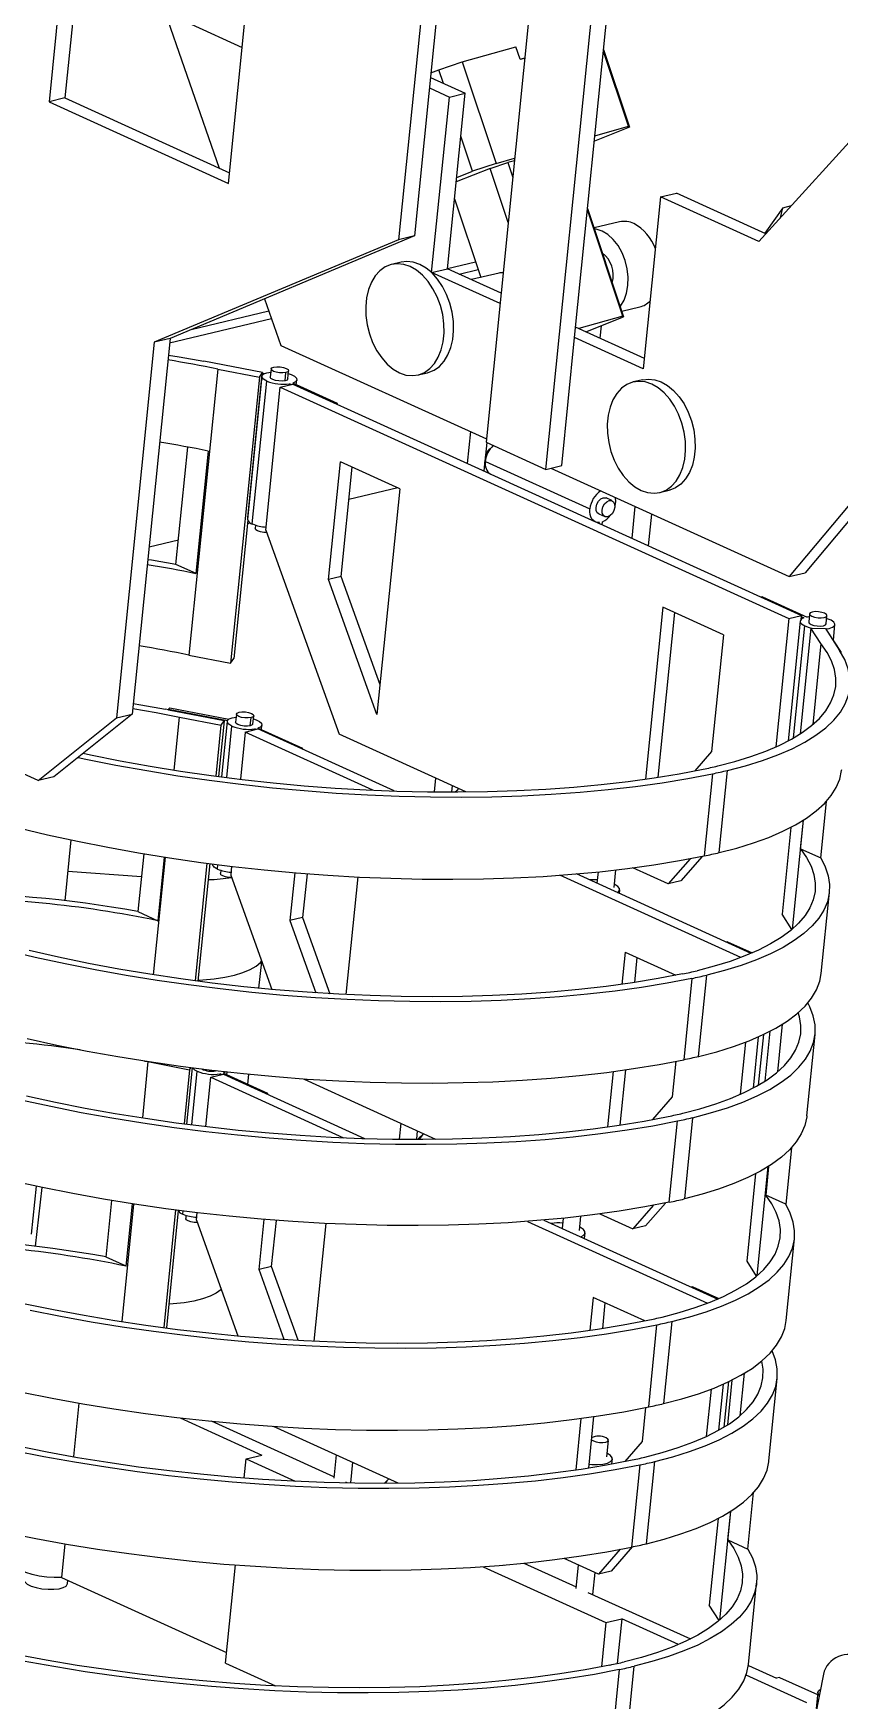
# Model space of a CAD drawing. Header units: inches. Extents: x 0.1 to 8.4, y 0.1 to 10.9.
# Drawn here: x 4.335 to 5.242, y 7.311 to 9.188 of the extents above; entities that cross this region are included whole.
import ezdxf

# ---------------------------------------------------------------- set-up
doc = ezdxf.new("R2010")
doc.units = ezdxf.units.IN
doc.header["$MEASUREMENT"] = 0

msp = doc.modelspace()

# ---------------------------------------------------------------- linework, layer by layer
at = {"color": 7, "linetype": 'Continuous', "lineweight": 25}
for p, q in [((4.9323, 9.6015), (4.8443, 8.7277)), ((4.9116, 8.697), (4.9996, 9.5708)), ((4.9439, 8.8454), (5.0073, 9.475)), ((4.3805, 9.3868), (4.3527, 9.1109)), ((4.79, 9.3925), (4.7459, 8.9556)), ((4.8078, 9.3967), (4.7638, 8.9598)), ((4.3971, 9.3793), (4.3705, 9.1151)), ((4.4302, 9.3642), (4.5442, 9.0361)), ((4.5546, 9.019), (4.5824, 9.2949)), ((5.4024, 9.2302), (5.1513, 8.9535)), ((4.5125, 9.1982), (4.57, 9.172)), ((4.8176, 9.1558), (4.878, 9.1727)), ((4.8827, 9.1587), (4.878, 9.1727)), ((5.0045, 9.0832), (4.9764, 9.1676)), ((4.9766, 9.1698), (5.0058, 9.0821)), ((4.7822, 9.1434), (4.7912, 9.1469)), ((4.7912, 9.1469), (4.8176, 9.1558)), ((4.7963, 9.1316), (4.7912, 9.1469)), ((4.8176, 9.1558), (4.8556, 9.0415)), ((4.8827, 9.1587), (4.8879, 9.1602)), ((4.8827, 9.1587), (4.8879, 9.1601)), ((4.7805, 9.1264), (4.8031, 9.1162)), ((4.7817, 9.1382), (4.8209, 9.1204)), ((4.3705, 9.1151), (4.3527, 9.1109)), ((4.3527, 9.1109), (4.5546, 9.019)), ((4.3705, 9.1151), (4.5558, 9.0308)), ((4.7831, 8.9186), (4.8031, 9.1162)), ((4.8009, 8.9228), (4.8209, 9.1204)), ((4.8031, 9.1162), (4.8209, 9.1204)), ((4.8292, 9.0327), (4.816, 9.0723)), ((5.0058, 9.0821), (4.9662, 9.0665)), ((4.9668, 9.0726), (5.0045, 9.0832)), ((5.0058, 9.0821), (5.0045, 9.0832)), ((4.849, 9.0357), (4.8108, 9.0206)), ((4.8113, 9.0256), (4.8292, 9.0327)), ((4.8556, 9.0415), (4.8292, 9.0327)), ((4.849, 9.0357), (4.8688, 9.0423)), ((4.8692, 8.975), (4.849, 9.0357)), ((4.8556, 9.0415), (4.8765, 9.0474)), ((4.8762, 9.0444), (4.8688, 9.0423)), ((4.8688, 9.0423), (4.8743, 9.0257)), ((4.8089, 9.0017), (4.8384, 8.9131)), ((5.0407, 9.0039), (5.0212, 8.8102)), ((5.0407, 9.0039), (5.0585, 9.0081)), ((5.1513, 8.9535), (5.0407, 9.0039)), ((5.1592, 8.9623), (5.0585, 9.0081)), ((5.1783, 8.9916), (5.158, 8.9628)), ((5.1754, 8.98), (5.1783, 8.9916)), ((5.1783, 8.9916), (5.188, 8.9939)), ((4.9982, 8.8695), (4.9584, 8.9891)), ((4.9586, 8.9907), (4.9991, 8.8687)), ((4.9945, 8.9756), (4.9659, 8.9688)), ((4.7459, 8.9556), (4.471, 8.8403)), ((4.7638, 8.9598), (4.4888, 8.8445)), ((4.7638, 8.9598), (4.7459, 8.9556)), ((4.7488, 8.9303), (4.7381, 8.9277)), ((4.7831, 8.9186), (4.8009, 8.9228)), ((4.86, 8.8836), (4.7831, 8.9186)), ((4.8612, 8.8954), (4.8009, 8.9228)), ((4.801, 8.9232), (4.8325, 8.9307)), ((4.8139, 8.9169), (4.8354, 8.9221)), ((4.8589, 8.918), (4.8279, 8.9106)), ((5.476, 8.9241), (5.1855, 8.5762)), ((5.474, 8.9047), (5.2033, 8.5805)), ((4.5952, 8.8891), (4.6134, 8.8366)), ((4.997, 8.875), (5.0173, 8.8799)), ((4.4883, 8.8393), (4.603, 8.8667)), ((4.5124, 8.8544), (4.6, 8.8753)), ((4.9982, 8.8695), (4.9486, 8.8556)), ((4.9567, 8.8519), (4.9991, 8.8687)), ((4.9991, 8.8687), (4.9982, 8.8695)), ((4.4888, 8.8445), (4.4462, 8.4214)), ((4.4888, 8.8445), (4.471, 8.8403)), ((4.9294, 8.7013), (4.9439, 8.8454)), ((5.0212, 8.8102), (4.9439, 8.8454)), ((5.0224, 8.822), (4.9451, 8.8572)), ((4.9738, 8.8587), (4.9724, 8.8448)), ((4.471, 8.8403), (4.4284, 8.4171)), ((4.6134, 8.8366), (4.8447, 8.7313)), ((4.5424, 8.8098), (4.51, 8.4878)), ((4.5929, 8.8061), (4.5268, 8.8188)), ((4.5424, 8.8098), (4.5893, 8.8008)), ((4.5921, 8.8037), (4.5759, 8.6427)), ((4.5893, 8.8008), (4.5929, 8.8061)), ((4.5921, 8.8037), (4.5928, 8.8047)), ((4.5921, 8.8037), (4.5931, 8.8035)), ((4.5929, 8.8061), (4.5928, 8.8047)), ((4.5928, 8.8053), (4.5947, 8.8049)), ((4.5943, 8.8044), (4.5947, 8.8049)), ((4.5947, 8.8049), (4.5947, 8.8047)), ((4.6026, 8.81), (4.6016, 8.8008)), ((4.6182, 8.7968), (4.6191, 8.806)), ((4.6212, 8.7988), (4.6221, 8.808)), ((4.7678, 8.8033), (4.7785, 8.8058)), ((4.5893, 8.8008), (4.5569, 8.4788)), ((4.5922, 8.8018), (4.576, 8.6408)), ((4.5813, 8.6355), (4.5975, 8.7964)), ((4.5966, 8.6286), (4.6128, 8.7896)), ((4.6128, 8.7896), (4.6271, 8.793)), ((4.6128, 8.7896), (5.1849, 8.5292)), ((4.6232, 8.7933), (4.6231, 8.792)), ((4.6251, 8.7925), (4.6232, 8.7933)), ((4.6772, 8.7712), (4.6268, 8.7942)), ((4.6271, 8.793), (4.848, 8.6924)), ((4.6308, 8.7923), (4.6314, 8.7979)), ((5.0206, 8.7979), (5.0099, 8.7954)), ((4.6772, 8.7712), (4.6756, 8.7709)), ((4.6771, 8.7702), (4.6772, 8.7712)), ((4.8268, 8.7395), (4.8232, 8.7037)), ((4.4954, 8.5898), (4.5087, 8.7221)), ((4.518, 8.5796), (4.5319, 8.7175)), ((4.8439, 8.713), (4.8454, 8.7272)), ((4.8443, 8.7277), (4.9116, 8.697)), ((4.6671, 8.573), (4.6805, 8.7055)), ((4.7472, 8.6751), (4.6805, 8.7055)), ((4.6814, 8.5764), (4.6938, 8.6994)), ((4.8421, 8.6951), (4.8434, 8.7078)), ((4.8438, 8.6996), (4.8426, 8.6994)), ((4.8435, 8.706), (4.9612, 8.6524)), ((4.8496, 8.6915), (4.9673, 8.6379)), ((4.9116, 8.697), (4.9294, 8.7013)), ((4.9172, 8.6983), (5.1855, 8.5762)), ((4.745, 8.6761), (4.6901, 8.663)), ((4.7472, 8.6751), (4.7216, 8.4209)), ((5.0396, 8.6709), (5.0503, 8.6734)), ((4.986, 8.6618), (4.9793, 8.6648)), ((5.0118, 8.6553), (5.0082, 8.6195)), ((4.5762, 8.6397), (4.5605, 8.4841)), ((4.5793, 8.6366), (4.5758, 8.6357)), ((4.5762, 8.6427), (4.5759, 8.6427)), ((4.9686, 8.6374), (4.9717, 8.636)), ((4.9712, 8.6469), (4.9779, 8.6438)), ((4.9717, 8.636), (4.9718, 8.6371)), ((4.9717, 8.636), (4.9718, 8.6361)), ((4.9718, 8.6361), (5.1991, 8.5326)), ((4.975, 8.6346), (4.9753, 8.6379)), ((5.0271, 8.6109), (5.0307, 8.6467)), ((4.4982, 8.6172), (4.4651, 8.6094)), ((4.585, 8.6341), (4.5846, 8.6305)), ((4.5966, 8.6286), (4.679, 8.3987)), ((4.518, 8.5796), (4.4954, 8.5898)), ((5.1855, 8.5762), (5.2033, 8.5805)), ((4.6814, 8.5764), (4.6671, 8.573)), ((4.7216, 8.4209), (4.6671, 8.573)), ((4.725, 8.4546), (4.6814, 8.5764)), ((5.0431, 8.5418), (5.0236, 8.3482)), ((5.1113, 8.5107), (5.0431, 8.5418)), ((5.1552, 8.5536), (5.1536, 8.5533)), ((5.1552, 8.5536), (5.2056, 8.5307)), ((5.0564, 8.5357), (5.0377, 8.3503)), ((5.1849, 8.5292), (5.1703, 8.3845)), ((5.1977, 8.5262), (5.1841, 8.3913)), ((5.1849, 8.5292), (5.1991, 8.5326)), ((5.1989, 8.5313), (5.1985, 8.5279)), ((5.1989, 8.5313), (5.202, 8.5298)), ((5.199, 8.5313), (5.1989, 8.5313)), ((5.1991, 8.5326), (5.199, 8.5313)), ((5.2079, 8.531), (5.2056, 8.5307)), ((5.2082, 8.5343), (5.2073, 8.5251)), ((5.2269, 8.5231), (5.2278, 8.5323)), ((5.2351, 8.5047), (5.2369, 8.5222)), ((5.1113, 8.5107), (5.098, 8.3794)), ((5.2098, 8.5183), (5.1978, 8.3993)), ((5.2211, 8.5008), (5.2098, 8.5183)), ((5.2098, 8.5183), (5.2262, 8.5178)), ((5.2262, 8.5178), (5.2421, 8.4931)), ((5.2266, 8.5171), (5.2271, 8.5171)), ((5.2441, 8.4908), (5.2271, 8.5171)), ((4.51, 8.4878), (4.5569, 8.4788)), ((5.2211, 8.5008), (5.2119, 8.4097)), ((4.3403, 8.3466), (4.0421, 8.4823)), ((4.5569, 8.4788), (4.5605, 8.4841)), ((4.4872, 8.427), (4.4886, 8.4285)), ((4.4886, 8.4285), (4.5548, 8.4157)), ((4.3403, 8.3466), (4.4284, 8.4171)), ((4.4462, 8.4214), (4.3581, 8.3508)), ((4.4284, 8.4171), (4.4462, 8.4214)), ((4.4871, 8.4264), (4.4838, 8.427)), ((4.4871, 8.4259), (4.4872, 8.427)), ((4.5497, 8.4139), (4.4871, 8.4259)), ((4.4872, 8.427), (4.5534, 8.4142)), ((4.4935, 8.3584), (4.4995, 8.418)), ((4.4995, 8.418), (4.5464, 8.409)), ((4.5497, 8.4139), (4.5434, 8.3512)), ((4.5464, 8.409), (4.5497, 8.4139)), ((4.5531, 8.4133), (4.5468, 8.3508)), ((4.5634, 8.4215), (4.5625, 8.4123)), ((4.579, 8.4083), (4.58, 8.4175)), ((4.5821, 8.4103), (4.583, 8.4195)), ((4.5406, 8.3516), (4.5464, 8.409)), ((4.5733, 8.4013), (4.5679, 8.3481)), ((4.5733, 8.4013), (4.5875, 8.4047)), ((4.7171, 8.3358), (4.5733, 8.4013)), ((4.5841, 8.4048), (4.584, 8.4038)), ((4.5855, 8.4042), (4.5841, 8.4048)), ((4.7408, 8.3349), (4.5875, 8.4047)), ((4.6381, 8.3827), (4.5877, 8.4057)), ((4.5917, 8.4038), (4.5922, 8.4094)), ((4.8215, 8.3338), (4.679, 8.3987)), ((4.6381, 8.3827), (4.6365, 8.3824)), ((4.638, 8.3817), (4.6381, 8.3827)), ((5.098, 8.3794), (5.0791, 8.3575)), ((5.0991, 8.3543), (5.0898, 8.2618)), ((5.1066, 8.2656), (5.1159, 8.3581)), ((4.3581, 8.3508), (4.3403, 8.3466)), ((4.7875, 8.3493), (4.786, 8.3339)), ((4.8057, 8.3338), (4.8064, 8.3407)), ((5.2208, 8.2596), (5.2272, 8.3232)), ((5.201, 8.3019), (5.1887, 8.1793)), ((5.1982, 8.2699), (5.2015, 8.3022)), ((4.3773, 8.2798), (4.3704, 8.2114)), ((5.1872, 8.2939), (5.1773, 8.1964)), ((4.4591, 8.2643), (4.4526, 8.1991)), ((4.4703, 8.1279), (4.4836, 8.2603)), ((4.4823, 8.2605), (4.4751, 8.1888)), ((5.0875, 8.2613), (5.0634, 8.2336)), ((5.1982, 8.2699), (5.2208, 8.2596)), ((4.3738, 8.2448), (4.4565, 8.2386)), ((4.5174, 8.1211), (4.5307, 8.2536)), ((4.5204, 8.1207), (4.5338, 8.2532)), ((4.5369, 8.2527), (4.5369, 8.2524)), ((4.5459, 8.2456), (4.5455, 8.242)), ((4.558, 8.2501), (4.5571, 8.2403)), ((4.6291, 8.2429), (4.6236, 8.1891)), ((4.6429, 8.2418), (4.6379, 8.1925)), ((5.1425, 8.152), (4.9459, 8.2415)), ((4.9704, 8.2438), (4.9691, 8.231)), ((4.9884, 8.2262), (4.9904, 8.246)), ((5.0492, 8.2302), (5.0093, 8.2484)), ((5.0738, 8.2587), (5.0492, 8.2302)), ((4.5571, 8.2403), (4.6032, 8.1115)), ((4.6999, 8.2381), (4.6865, 8.1057)), ((5.1309, 8.1474), (4.9274, 8.24)), ((4.9943, 8.2195), (4.9947, 8.2237)), ((5.0634, 8.2336), (5.0492, 8.2302)), ((5.2214, 8.1296), (5.2306, 8.2211)), ((4.4526, 8.1991), (4.4751, 8.1888)), ((4.6379, 8.1925), (4.6236, 8.1891)), ((4.6236, 8.1891), (4.6528, 8.1076)), ((4.6379, 8.1925), (4.6687, 8.1067)), ((5.1885, 8.1791), (5.1773, 8.1964)), ((5.0007, 8.1534), (4.997, 8.1172)), ((5.0007, 8.1534), (5.0577, 8.1274)), ((5.014, 8.1473), (5.0112, 8.1193)), ((5.1161, 8.1651), (5.1145, 8.1648)), ((5.1161, 8.1651), (5.1437, 8.1526)), ((4.5887, 8.1129), (4.592, 8.1427)), ((5.0759, 8.1238), (5.0667, 8.0324)), ((5.0835, 8.0361), (5.0927, 8.1276)), ((5.1725, 8.0188), (5.1779, 8.0724)), ((5.1505, 8.058), (5.1447, 8.0003)), ((5.1584, 8.0083), (5.164, 8.0645)), ((5.2052, 7.9691), (5.2144, 8.0606)), ((5.1304, 7.9934), (5.1364, 8.0522)), ((4.4639, 8.0302), (4.4576, 7.9669)), ((4.4602, 8.0309), (4.4639, 8.0302)), ((4.4639, 8.0302), (4.5108, 8.0211)), ((4.5108, 8.0211), (4.5047, 7.9602)), ((4.5138, 8.0233), (4.5074, 7.9598)), ((4.5108, 8.0211), (4.5124, 8.0235)), ((4.5346, 8.0126), (4.5488, 8.016)), ((4.5407, 8.02), (4.5399, 8.0198)), ((4.545, 8.0163), (4.5448, 8.015)), ((4.5468, 8.0155), (4.545, 8.0163)), ((4.5989, 7.9942), (4.5486, 8.0172)), ((4.5488, 8.016), (4.7075, 7.9438)), ((4.5526, 8.0154), (4.5529, 8.0186)), ((4.5763, 8.0045), (4.5776, 8.0161)), ((4.9872, 8.0191), (4.9809, 7.9568)), ((5.0013, 8.021), (4.995, 7.9588)), ((5.0541, 7.9906), (5.0581, 8.0306)), ((4.529, 7.9572), (4.5346, 8.0126)), ((4.5346, 8.0126), (4.6839, 7.9446)), ((4.6393, 8.0109), (4.6395, 8.0104)), ((4.6395, 8.0104), (4.7876, 7.943)), ((4.5989, 7.9942), (4.5974, 7.9939)), ((4.5988, 7.9932), (4.5989, 7.9942)), ((5.0321, 7.9651), (5.0541, 7.9906)), ((4.7484, 7.9608), (4.7466, 7.9429)), ((5.0505, 7.8719), (5.0597, 7.9634)), ((5.0766, 7.9671), (5.0674, 7.8757)), ((4.7664, 7.9428), (4.7673, 7.9522)), ((5.1879, 7.9333), (5.1815, 7.8697)), ((5.138, 7.8055), (5.1479, 7.9041)), ((5.1494, 7.7894), (5.1618, 7.912)), ((5.1622, 7.9123), (5.159, 7.88)), ((4.338, 7.8899), (4.3326, 7.8359)), ((4.3447, 7.8885), (4.3371, 7.8223)), ((4.4169, 7.8102), (4.4233, 7.8738)), ((4.4478, 7.8699), (4.4344, 7.7375)), ((4.4395, 7.7999), (4.4465, 7.8701)), ((5.0325, 7.8684), (5.0096, 7.8419)), ((5.0461, 7.871), (5.0238, 7.8453)), ((5.1815, 7.8697), (5.159, 7.88)), ((4.4949, 7.8632), (4.4816, 7.7308)), ((4.4979, 7.8626), (4.4846, 7.7304)), ((4.5067, 7.8571), (4.5064, 7.8535)), ((4.5184, 7.8516), (4.5192, 7.8602)), ((4.5184, 7.8516), (4.565, 7.7215)), ((4.5889, 7.796), (4.5946, 7.8526)), ((4.6031, 7.7994), (4.6084, 7.8515)), ((4.6639, 7.8481), (4.6506, 7.7156)), ((4.8909, 7.8504), (5.0934, 7.7582)), ((4.9093, 7.8519), (5.1049, 7.7629)), ((4.9311, 7.8539), (4.9299, 7.8425)), ((4.9495, 7.8399), (4.9511, 7.8561)), ((4.9725, 7.8588), (5.0096, 7.8419)), ((4.9551, 7.831), (4.9558, 7.8374)), ((5.0238, 7.8453), (5.0096, 7.8419)), ((5.182, 7.7387), (5.1913, 7.8312)), ((4.4395, 7.7999), (4.4169, 7.8102)), ((4.6031, 7.7994), (4.5889, 7.796)), ((4.617, 7.7175), (4.5889, 7.796)), ((4.6328, 7.7166), (4.6031, 7.7994)), ((5.1487, 7.7888), (5.138, 7.8055)), ((5.0769, 7.7766), (5.0754, 7.7763)), ((5.0769, 7.7766), (5.1061, 7.7634)), ((4.9648, 7.7648), (4.9611, 7.7278)), ((5.0228, 7.7384), (4.9648, 7.7648)), ((4.9781, 7.7587), (4.9752, 7.7299)), ((5.0273, 7.6415), (5.0366, 7.734)), ((5.0535, 7.7377), (5.0441, 7.6452)), ((5.1348, 7.6793), (5.13, 7.6316)), ((5.0975, 7.6614), (5.0921, 7.6081)), ((5.1112, 7.6671), (5.1059, 7.6152)), ((5.121, 7.6717), (5.1159, 7.6212)), ((5.1626, 7.5809), (5.1719, 7.6734)), ((4.3863, 7.6457), (4.3802, 7.5855)), ((5.0236, 7.6407), (5.0198, 7.6024)), ((4.5, 7.6292), (4.5922, 7.5873)), ((4.673, 7.5628), (4.5356, 7.6254)), ((4.9511, 7.6286), (4.9453, 7.5706)), ((4.9652, 7.6306), (4.9594, 7.5727)), ((4.7455, 7.5558), (4.6053, 7.6196)), ((4.9801, 7.5854), (4.982, 7.6038)), ((5.0198, 7.6024), (5.0004, 7.5801)), ((4.5743, 7.5831), (4.5922, 7.5873)), ((4.6755, 7.5877), (4.6729, 7.5612)), ((4.5722, 7.5616), (4.5743, 7.5831)), ((4.5743, 7.5831), (4.6294, 7.558)), ((4.6921, 7.5559), (4.6944, 7.5791)), ((4.9859, 7.5773), (4.9865, 7.5829)), ((5.0173, 7.5762), (5.008, 7.4837)), ((5.0248, 7.4875), (5.0341, 7.58)), ((4.688, 7.556), (4.6864, 7.5567)), ((5.1389, 7.4815), (5.1453, 7.5451)), ((5.1053, 7.5159), (5.0955, 7.4183)), ((5.1192, 7.5238), (5.1068, 7.4012)), ((5.1164, 7.4918), (5.1196, 7.5241)), ((5.1164, 7.4918), (5.1389, 7.4815)), ((4.3704, 7.4874), (4.3665, 7.4495)), ((4.9951, 7.4812), (4.9709, 7.4532)), ((5.0088, 7.4839), (4.9852, 7.4566)), ((4.5512, 7.3531), (4.5623, 7.4636)), ((4.8411, 7.4616), (4.9791, 7.3988)), ((4.8643, 7.4634), (4.8648, 7.4632)), ((4.8648, 7.4632), (4.8669, 7.4637)), ((4.8868, 7.4655), (4.9456, 7.4388)), ((4.9709, 7.4532), (4.9321, 7.4709)), ((4.9481, 7.4636), (4.9454, 7.4371)), ((4.9645, 7.4302), (4.967, 7.455)), ((4.9852, 7.4566), (4.9709, 7.4532)), ((4.3665, 7.4495), (4.5524, 7.3649)), ((4.3733, 7.4423), (4.3737, 7.4463)), ((5.1395, 7.3515), (5.1487, 7.443)), ((4.959, 7.4327), (5.0742, 7.3802)), ((5.1067, 7.401), (5.0955, 7.4183)), ((4.9791, 7.3988), (4.9741, 7.349)), ((4.9791, 7.3988), (4.9969, 7.403)), ((4.9969, 7.403), (4.9918, 7.3527)), ((5.0607, 7.374), (4.9969, 7.403)), ((4.5512, 7.3531), (4.6075, 7.3275)), ((4.9941, 7.3458), (4.9849, 7.2543)), ((5.0017, 7.258), (5.0109, 7.3495)), ((5.1394, 7.3505), (5.1711, 7.3361)), ((5.2238, 7.3405), (5.2076, 7.2573)), ((5.2053, 7.3082), (5.1368, 7.3394)), ((5.1746, 7.337), (5.1711, 7.3361)), ((5.1746, 7.337), (5.2173, 7.3176)), ((5.2175, 7.3202), (5.2157, 7.3018))]:
    msp.add_line(p, q, dxfattribs=at)
at = {"color": 8, "linetype": 'Continuous', "lineweight": 25}
for p, q in [((5.1903, 8.3947), (5.203, 8.5208)), ((4.5526, 8.35), (4.5584, 8.408)), ((4.5422, 8.247), (4.5427, 8.252)), ((5.151, 8.0038), (5.1567, 8.0609)), ((4.5132, 7.9591), (4.5193, 8.0195)), ((4.5399, 8.0198), (4.5399, 8.0201)), ((4.5031, 7.8585), (4.5034, 7.8621)), ((5.1122, 7.6188), (5.1173, 7.6699))]:
    msp.add_line(p, q, dxfattribs=at)
at = {"color": 7, "linetype": 'Continuous', "lineweight": 25, "flags": 128}
for points in [[(4.9749, 8.9652), (4.9683, 8.9673), (4.9663, 8.9676)], [(4.9953, 8.8804), (4.9957, 8.8809), (4.9996, 8.8875), (5.0024, 8.8952), (5.004, 8.9039), (5.0042, 8.9132), (5.0032, 8.9227), (5.0009, 8.9321), (4.9974, 8.9409), (4.9929, 8.949), (4.9875, 8.9559), (4.9814, 8.9614), (4.9749, 8.9652)], [(4.759, 8.9253), (4.7517, 8.9277), (4.7445, 8.9285), (4.7375, 8.9276), (4.7309, 8.9249), (4.7249, 8.9206), (4.7197, 8.9149), (4.7153, 8.9077), (4.7121, 8.8995), (4.7099, 8.8903), (4.7089, 8.8804), (4.7091, 8.8701), (4.7105, 8.8597), (4.7131, 8.8495), (4.7167, 8.8397), (4.7214, 8.8305), (4.7269, 8.8224), (4.7331, 8.8154), (4.7398, 8.8098), (4.747, 8.8057)], [(4.747, 8.8057), (4.7542, 8.8032), (4.7615, 8.8025), (4.7685, 8.8034), (4.7751, 8.8061), (4.7811, 8.8104), (4.7863, 8.8161), (4.7906, 8.8232), (4.7939, 8.8315), (4.7961, 8.8407), (4.7971, 8.8506), (4.7969, 8.8609), (4.7955, 8.8713), (4.7929, 8.8815), (4.7892, 8.8913), (4.7846, 8.9004), (4.7791, 8.9086), (4.7729, 8.9156), (4.7661, 8.9212), (4.759, 8.9253)], [(4.7785, 8.8058), (4.7792, 8.806), (4.7858, 8.8086), (4.7918, 8.8129), (4.797, 8.8187), (4.8013, 8.8258), (4.8046, 8.8341), (4.8068, 8.8433), (4.8078, 8.8531), (4.8075, 8.8634), (4.8061, 8.8738), (4.8036, 8.8841), (4.7999, 8.8939), (4.7953, 8.903), (4.7898, 8.9111), (4.7836, 8.9181), (4.7768, 8.9237), (4.7697, 8.9278), (4.7624, 8.9303), (4.7552, 8.9311), (4.7488, 8.9303)], [(4.4869, 8.8257), (4.4989, 8.8238), (4.5268, 8.8188)], [(4.5975, 8.7964), (4.5941, 8.7985), (4.5924, 8.8006), (4.5924, 8.8027), (4.5943, 8.8045), (4.5978, 8.8058), (4.6022, 8.8066)], [(4.6191, 8.806), (4.6158, 8.8055), (4.6121, 8.8057), (4.6083, 8.8063), (4.6052, 8.8073), (4.6032, 8.8086), (4.6026, 8.81), (4.6034, 8.8112), (4.6056, 8.8121)], [(4.6056, 8.8121), (4.6089, 8.8125), (4.6126, 8.8124), (4.6164, 8.8118), (4.6195, 8.8107), (4.6215, 8.8094), (4.6221, 8.8081), (4.6213, 8.8068), (4.6191, 8.806)], [(4.6218, 8.8048), (4.6249, 8.8037), (4.6287, 8.8018), (4.6309, 8.7996), (4.6313, 8.7975), (4.6299, 8.7957), (4.6268, 8.7942)], [(4.6182, 8.7968), (4.6149, 8.7963), (4.6111, 8.7965), (4.6074, 8.7971), (4.6043, 8.7981), (4.6023, 8.7994), (4.6016, 8.8008), (4.6016, 8.8008)], [(4.6212, 8.7988), (4.6204, 8.7976), (4.6182, 8.7968)], [(5.0308, 8.7929), (5.0235, 8.7954), (5.0162, 8.7961), (5.0092, 8.7952), (5.0026, 8.7925), (4.9967, 8.7883), (4.9914, 8.7825), (4.9871, 8.7754), (4.9838, 8.7671), (4.9817, 8.7579), (4.9807, 8.748), (4.9809, 8.7378), (4.9823, 8.7273), (4.9848, 8.7171), (4.9885, 8.7073), (4.9931, 8.6982), (4.9986, 8.69), (5.0049, 8.683), (5.0116, 8.6774), (5.0187, 8.6733)], [(5.0187, 8.6733), (5.026, 8.6709), (5.0333, 8.6701), (5.0403, 8.6711), (5.0469, 8.6737), (5.0529, 8.678), (5.0581, 8.6838), (5.0624, 8.6909), (5.0657, 8.6991), (5.0679, 8.7083), (5.0688, 8.7182), (5.0686, 8.7285), (5.0672, 8.7389), (5.0647, 8.7492), (5.061, 8.759), (5.0564, 8.7681), (5.0509, 8.7762), (5.0447, 8.7832), (5.0379, 8.7888), (5.0308, 8.7929)], [(5.0206, 8.7979), (5.0269, 8.7987), (5.0342, 8.7979), (5.0415, 8.7955), (5.0486, 8.7914), (5.0553, 8.7858), (5.0616, 8.7788), (5.0671, 8.7706), (5.0717, 8.7615), (5.0754, 8.7517), (5.0779, 8.7415), (5.0793, 8.731), (5.0795, 8.7208), (5.0785, 8.7109), (5.0764, 8.7017), (5.0731, 8.6934), (5.0688, 8.6863), (5.0635, 8.6805), (5.0576, 8.6763), (5.051, 8.6736), (5.0503, 8.6734)], [(4.9712, 8.6469), (4.9695, 8.6482), (4.9683, 8.6508), (4.9681, 8.6542), (4.969, 8.6578), (4.9709, 8.6612), (4.9734, 8.6637), (4.9762, 8.6651)], [(4.981, 8.6436), (4.9784, 8.6437), (4.9763, 8.6451), (4.975, 8.6477), (4.9748, 8.6511), (4.9757, 8.6548), (4.9776, 8.6581), (4.9801, 8.6606), (4.9829, 8.662)], [(4.9762, 8.6651), (4.9788, 8.665), (4.9793, 8.6648)], [(4.9829, 8.662), (4.9856, 8.6619), (4.9877, 8.6605), (4.9889, 8.6579), (4.9891, 8.6545), (4.9882, 8.6508), (4.9864, 8.6475), (4.9838, 8.645), (4.981, 8.6436)], [(4.9895, 8.6654), (4.9898, 8.6606), (4.9892, 8.6558)], [(4.9718, 8.6371), (4.9693, 8.6372), (4.9671, 8.638), (4.9652, 8.6393), (4.9635, 8.6411), (4.9623, 8.6434), (4.9615, 8.6461), (4.9611, 8.6492), (4.9612, 8.6524)], [(4.5976, 8.626), (4.5942, 8.6261), (4.5904, 8.6267), (4.5873, 8.6278), (4.5853, 8.6291), (4.5846, 8.6304), (4.5846, 8.6305)], [(4.4954, 8.5898), (4.4679, 8.5946), (4.4637, 8.5953)], [(5.202, 8.5298), (5.2001, 8.529), (5.1987, 8.528), (5.1979, 8.5269), (5.1977, 8.5257), (5.1981, 8.5244), (5.1992, 8.5232), (5.2009, 8.522), (5.203, 8.5208)], [(5.2073, 8.5251), (5.2073, 8.5251), (5.208, 8.5237), (5.21, 8.5224), (5.2131, 8.5214), (5.2168, 8.5207), (5.2206, 8.5206), (5.2238, 8.521)], [(5.2113, 8.5364), (5.2091, 8.5355), (5.2082, 8.5343), (5.2089, 8.5329), (5.2109, 8.5316), (5.214, 8.5306), (5.2178, 8.5299), (5.2215, 8.5298), (5.2248, 8.5302)], [(5.2248, 8.5302), (5.227, 8.5311), (5.2278, 8.5323), (5.2272, 8.5337), (5.2252, 8.535), (5.222, 8.536), (5.2183, 8.5367), (5.2145, 8.5368), (5.2113, 8.5364)], [(5.2238, 8.521), (5.2261, 8.5219), (5.2269, 8.5231)], [(5.2264, 8.5174), (5.2302, 8.518), (5.234, 8.5192), (5.2363, 8.5209), (5.2368, 8.5229), (5.2355, 8.5251), (5.2325, 8.5271), (5.2281, 8.5289), (5.2275, 8.5291)], [(5.203, 8.5208), (5.2078, 8.5191), (5.2113, 8.5183)], [(5.1049, 8.3631), (5.1242, 8.3681), (5.1422, 8.3736), (5.1589, 8.3797), (5.1741, 8.3863), (5.1878, 8.3933), (5.1999, 8.4007), (5.2105, 8.4085), (5.2193, 8.4167), (5.2265, 8.4253), (5.232, 8.4341), (5.2357, 8.4431), (5.2377, 8.4524), (5.2379, 8.4619), (5.2363, 8.4715), (5.233, 8.4813), (5.2279, 8.491), (5.2211, 8.5008)], [(5.1159, 8.3581), (5.1363, 8.3633), (5.1552, 8.3692), (5.1726, 8.3756), (5.1886, 8.3825), (5.2029, 8.3899), (5.2155, 8.3978), (5.2265, 8.4061), (5.2356, 8.4147), (5.243, 8.4237), (5.2485, 8.433), (5.2521, 8.4426), (5.2539, 8.4524), (5.2537, 8.4624), (5.2517, 8.4726), (5.2479, 8.4828), (5.2421, 8.4931)], [(4.4474, 8.4334), (4.4559, 8.432), (4.4838, 8.427)], [(4.4468, 8.4278), (4.4733, 8.4232), (4.4995, 8.418)], [(4.5584, 8.408), (4.555, 8.41), (4.5533, 8.4121), (4.5533, 8.4142), (4.5552, 8.416), (4.5587, 8.4173), (4.5631, 8.4181)], [(4.579, 8.4083), (4.5758, 8.4079), (4.572, 8.408), (4.5683, 8.4086), (4.5652, 8.4096), (4.5631, 8.4109), (4.5625, 8.4123), (4.5625, 8.4123)], [(4.58, 8.4175), (4.5767, 8.4171), (4.5729, 8.4172), (4.5692, 8.4178), (4.5661, 8.4188), (4.5641, 8.4201), (4.5634, 8.4215), (4.5643, 8.4227), (4.5665, 8.4236)], [(4.5665, 8.4236), (4.5697, 8.424), (4.5735, 8.4239), (4.5772, 8.4233), (4.5803, 8.4222), (4.5824, 8.4209), (4.583, 8.4196), (4.5822, 8.4184), (4.58, 8.4175)], [(4.5821, 8.4103), (4.5812, 8.4092), (4.579, 8.4083)], [(4.5827, 8.4163), (4.5858, 8.4152), (4.5896, 8.4133), (4.5918, 8.4112), (4.5922, 8.4091), (4.5908, 8.4072), (4.5877, 8.4057)], [(4.3853, 8.3726), (4.3939, 8.3708), (4.4279, 8.364), (4.4625, 8.3578), (4.4975, 8.3521), (4.5328, 8.347), (4.5683, 8.3425), (4.604, 8.3386), (4.6398, 8.3353), (4.6755, 8.3326), (4.7111, 8.3305), (4.7466, 8.3291), (4.7817, 8.3282), (4.8165, 8.328), (4.8508, 8.3285), (4.8845, 8.3296), (4.9177, 8.3313), (4.9501, 8.3336), (4.9818, 8.3365), (5.0126, 8.3401), (5.0425, 8.3442), (5.0713, 8.349), (5.0991, 8.3543)], [(4.3911, 8.3773), (4.3992, 8.3756), (4.4326, 8.3689), (4.4664, 8.3628), (4.5006, 8.3573), (4.5351, 8.3523), (4.5698, 8.3479), (4.6047, 8.3441), (4.6397, 8.3408), (4.6746, 8.3382), (4.7094, 8.3362), (4.7441, 8.3348), (4.7784, 8.334), (4.8124, 8.3338), (4.8459, 8.3342), (4.879, 8.3353), (4.9114, 8.3369), (4.9431, 8.3392), (4.974, 8.3421), (5.0041, 8.3456), (5.0333, 8.3496), (5.0616, 8.3543), (5.0887, 8.3595)], [(5.1066, 8.2656), (5.1266, 8.2707), (5.1452, 8.2765), (5.1624, 8.2827), (5.1781, 8.2895), (5.1923, 8.2967), (5.2049, 8.3044), (5.2158, 8.3125), (5.2251, 8.3209), (5.2326, 8.3297), (5.2383, 8.3388), (5.2422, 8.3482), (5.2443, 8.3578), (5.2445, 8.359)], [(4.8133, 8.3376), (4.8114, 8.3356), (4.8099, 8.3338)], [(4.8104, 8.3343), (4.81, 8.334), (4.8096, 8.3338)], [(4.3182, 8.2934), (4.351, 8.2856), (4.3845, 8.2783), (4.4186, 8.2715), (4.4532, 8.2653), (4.4882, 8.2596), (4.5235, 8.2545), (4.559, 8.25), (4.5947, 8.2461), (4.6305, 8.2428), (4.6662, 8.2401), (4.7018, 8.238), (4.7372, 8.2366), (4.7724, 8.2357), (4.8071, 8.2355), (4.8415, 8.236), (4.8752, 8.2371), (4.9084, 8.2388), (4.9408, 8.2411), (4.9725, 8.244), (5.0033, 8.2476), (5.0332, 8.2517), (5.062, 8.2565), (5.0898, 8.2618)], [(5.1982, 8.2699), (5.2049, 8.2601), (5.2099, 8.2504), (5.2132, 8.2407), (5.2147, 8.2311), (5.2144, 8.2217), (5.2124, 8.2124), (5.2087, 8.2034), (5.2032, 8.1946), (5.196, 8.1861), (5.1871, 8.1779), (5.1765, 8.1701), (5.1644, 8.1627), (5.1507, 8.1557), (5.1355, 8.1492), (5.1189, 8.1431), (5.101, 8.1376), (5.0817, 8.1326)], [(5.2208, 8.2596), (5.2259, 8.2495), (5.2292, 8.2395), (5.2307, 8.2296), (5.2304, 8.2198), (5.2283, 8.2102), (5.2244, 8.2008), (5.2187, 8.1917), (5.2112, 8.183), (5.2019, 8.1745), (5.191, 8.1664), (5.1784, 8.1588), (5.1642, 8.1515), (5.1485, 8.1448), (5.1313, 8.1385), (5.1127, 8.1328), (5.0927, 8.1276)], [(4.5422, 8.247), (4.5407, 8.2477), (4.5394, 8.2485), (4.5384, 8.2493), (4.5376, 8.2502), (4.5371, 8.251), (4.5369, 8.2518), (4.5369, 8.2524)], [(4.5581, 8.2375), (4.555, 8.2376), (4.5513, 8.2382), (4.5482, 8.2393), (4.5461, 8.2406), (4.5455, 8.2419), (4.5455, 8.242)], [(4.9694, 8.2347), (4.9652, 8.2349), (4.9606, 8.2348)], [(4.9922, 8.2205), (4.9926, 8.2207), (4.9945, 8.2228), (4.9945, 8.2251), (4.9927, 8.2275), (4.9893, 8.2298), (4.9888, 8.23)], [(5.0759, 8.1238), (5.0481, 8.1185), (5.0193, 8.1138), (4.9894, 8.1096), (4.9586, 8.1061), (4.9269, 8.1031), (4.8945, 8.1008), (4.8613, 8.0991), (4.8276, 8.098), (4.7933, 8.0976), (4.7585, 8.0978), (4.7233, 8.0986), (4.6879, 8.1), (4.6523, 8.1021), (4.6166, 8.1048), (4.5808, 8.1081), (4.5451, 8.112), (4.5096, 8.1166), (4.4743, 8.1216), (4.4393, 8.1273), (4.4047, 8.1336), (4.3706, 8.1403), (4.3371, 8.1476), (4.3043, 8.1554)], [(5.0655, 8.129), (5.0378, 8.1237), (5.0091, 8.119), (4.9793, 8.1149), (4.9486, 8.1114), (4.917, 8.1085), (4.8846, 8.1062), (4.8515, 8.1046), (4.8178, 8.1036), (4.7836, 8.1033), (4.7489, 8.1036), (4.7138, 8.1045), (4.6785, 8.1061), (4.643, 8.1083), (4.6074, 8.1112), (4.5718, 8.1146), (4.5363, 8.1187), (4.501, 8.1234), (4.4659, 8.1286), (4.4312, 8.1344), (4.397, 8.1408), (4.3632, 8.1478), (4.3301, 8.1553)], [(4.5206, 8.1221), (4.5255, 8.1224), (4.5384, 8.1235), (4.5504, 8.1253), (4.5613, 8.1276), (4.5708, 8.1304), (4.579, 8.1338), (4.5856, 8.1376), (4.5905, 8.1418), (4.5918, 8.1433)], [(5.0835, 8.0361), (5.1038, 8.0414), (5.1228, 8.0473), (5.1402, 8.0537), (5.1561, 8.0606), (5.1705, 8.068), (5.1831, 8.0758), (5.194, 8.0841), (5.2032, 8.0928), (5.2105, 8.1018), (5.216, 8.1111), (5.2197, 8.1207), (5.2214, 8.1296)], [(5.0766, 7.9671), (5.0969, 7.9724), (5.1158, 7.9783), (5.1333, 7.9847), (5.1492, 7.9916), (5.1635, 7.999), (5.1762, 8.0069), (5.1871, 8.0151), (5.1962, 8.0238), (5.2036, 8.0328), (5.2091, 8.0421), (5.2127, 8.0517), (5.2145, 8.0615), (5.2144, 8.0715), (5.2124, 8.0817), (5.2085, 8.0919), (5.2063, 8.0963)], [(5.0656, 7.9721), (5.0849, 7.9772), (5.1029, 7.9827), (5.1195, 7.9888), (5.1347, 7.9953), (5.1484, 8.0024), (5.1606, 8.0098), (5.1711, 8.0176), (5.18, 8.0258), (5.1872, 8.0343), (5.1926, 8.0432), (5.1963, 8.0522), (5.1983, 8.0615), (5.1985, 8.071), (5.1969, 8.0806), (5.1955, 8.0854)], [(4.3279, 8.0562), (4.3614, 8.0489), (4.3955, 8.0421), (4.4301, 8.0359), (4.4651, 8.0302), (4.5004, 8.0251), (4.5359, 8.0206), (4.5716, 8.0167), (4.6074, 8.0133), (4.6431, 8.0106), (4.6787, 8.0086), (4.7141, 8.0071), (4.7493, 8.0063), (4.784, 8.0061), (4.8184, 8.0066), (4.8521, 8.0076), (4.8853, 8.0093), (4.9177, 8.0116), (4.9494, 8.0146), (4.9802, 8.0181), (5.0101, 8.0223), (5.0389, 8.0271), (5.0667, 8.0324)], [(4.5518, 8.0188), (4.5517, 8.0187), (4.5486, 8.0172)], [(4.321, 7.9872), (4.3545, 7.9799), (4.3886, 7.9731), (4.4231, 7.9669), (4.4581, 7.9612), (4.4934, 7.9561), (4.529, 7.9516), (4.5647, 7.9477), (4.6004, 7.9444), (4.6361, 7.9417), (4.6718, 7.9396), (4.7072, 7.9381), (4.7423, 7.9373), (4.7771, 7.9371), (4.8114, 7.9376), (4.8452, 7.9386), (4.8783, 7.9403), (4.9108, 7.9427), (4.9424, 7.9456), (4.9732, 7.9492), (5.0031, 7.9533), (5.032, 7.9581), (5.0597, 7.9634)], [(4.3271, 7.9918), (4.3599, 7.9846), (4.3932, 7.978), (4.427, 7.9719), (4.4612, 7.9664), (4.4957, 7.9614), (4.5305, 7.957), (4.5653, 7.9532), (4.6003, 7.9499), (4.6352, 7.9473), (4.6701, 7.9453), (4.7047, 7.9438), (4.739, 7.943), (4.773, 7.9429), (4.8066, 7.9433), (4.8396, 7.9443), (4.872, 7.946), (4.9037, 7.9483), (4.9347, 7.9512), (4.9648, 7.9546), (4.994, 7.9587), (5.0222, 7.9633), (5.0493, 7.9685)], [(5.2052, 7.9691), (5.2051, 7.9679), (5.2029, 7.9583), (5.199, 7.9489), (5.1933, 7.9398), (5.1858, 7.931), (5.1766, 7.9226), (5.1656, 7.9145), (5.153, 7.9068), (5.1389, 7.8996), (5.1231, 7.8929), (5.1059, 7.8866), (5.0873, 7.8809), (5.0674, 7.8757)], [(5.0505, 7.8719), (5.0228, 7.8666), (4.9939, 7.8619), (4.964, 7.8577), (4.9332, 7.8541), (4.9016, 7.8512), (4.8691, 7.8489), (4.836, 7.8472), (4.8022, 7.8461), (4.7679, 7.8457), (4.7331, 7.8458), (4.698, 7.8467), (4.6626, 7.8481), (4.6269, 7.8502), (4.5912, 7.8529), (4.5554, 7.8562), (4.5198, 7.8601), (4.4842, 7.8646), (4.4489, 7.8697), (4.4139, 7.8754), (4.3794, 7.8816), (4.3453, 7.8884), (4.3118, 7.8957)], [(5.0424, 7.7427), (5.0617, 7.7477), (5.0797, 7.7533), (5.0963, 7.7593), (5.1115, 7.7658), (5.1251, 7.7728), (5.1373, 7.7802), (5.1478, 7.788), (5.1567, 7.7962), (5.1639, 7.8047), (5.1694, 7.8135), (5.1731, 7.8225), (5.1752, 7.8318), (5.1754, 7.8412), (5.1739, 7.8508), (5.1707, 7.8605), (5.1657, 7.8702), (5.159, 7.88)], [(5.0535, 7.7377), (5.0734, 7.7429), (5.092, 7.7486), (5.1092, 7.7549), (5.125, 7.7616), (5.1392, 7.7689), (5.1517, 7.7765), (5.1627, 7.7846), (5.1719, 7.7931), (5.1794, 7.8019), (5.1851, 7.8109), (5.189, 7.8203), (5.1912, 7.8299), (5.1915, 7.8397), (5.19, 7.8496), (5.1866, 7.8596), (5.1815, 7.8697)], [(4.5193, 7.849), (4.5159, 7.8491), (4.5122, 7.8497), (4.509, 7.8508), (4.507, 7.8521), (4.5064, 7.8534), (4.5064, 7.8535)], [(4.9508, 7.833), (4.9537, 7.8344), (4.9555, 7.8365), (4.9556, 7.8388), (4.9538, 7.8412), (4.9504, 7.8435), (4.9499, 7.8437)], [(4.5463, 7.7738), (4.5459, 7.7734), (4.5407, 7.7695), (4.5338, 7.766), (4.5254, 7.763), (4.5155, 7.7606), (4.5045, 7.7587), (4.4923, 7.7574), (4.4873, 7.7571)], [(4.324, 7.7579), (4.3577, 7.751), (4.392, 7.7446), (4.4267, 7.7387), (4.4617, 7.7335), (4.497, 7.7288), (4.5325, 7.7247), (4.5681, 7.7213), (4.6037, 7.7184), (4.6392, 7.7162), (4.6746, 7.7146), (4.7096, 7.7137), (4.7443, 7.7134), (4.7785, 7.7137), (4.8122, 7.7147), (4.8453, 7.7164), (4.8777, 7.7186), (4.9093, 7.7215), (4.94, 7.725), (4.9698, 7.7291), (4.9986, 7.7338), (5.0262, 7.7391)], [(4.3314, 7.7504), (4.3655, 7.7437), (4.4, 7.7374), (4.435, 7.7318), (4.4703, 7.7267), (4.5059, 7.7221), (4.5415, 7.7182), (4.5773, 7.7149), (4.613, 7.7122), (4.6487, 7.7101), (4.6841, 7.7087), (4.7192, 7.7079), (4.754, 7.7077), (4.7883, 7.7081), (4.8221, 7.7092), (4.8552, 7.7109), (4.8877, 7.7132), (4.9193, 7.7162), (4.9501, 7.7197), (4.98, 7.7239), (5.0089, 7.7286), (5.0366, 7.734)], [(5.0441, 7.6452), (5.0645, 7.6505), (5.0834, 7.6563), (5.1008, 7.6627), (5.1168, 7.6697), (5.1311, 7.6771), (5.1437, 7.6849), (5.1547, 7.6932), (5.1638, 7.7019), (5.1712, 7.7109), (5.1767, 7.7202), (5.1803, 7.7298), (5.182, 7.7387)], [(5.0341, 7.58), (5.0544, 7.5852), (5.0733, 7.5911), (5.0908, 7.5975), (5.1067, 7.6044), (5.121, 7.6118), (5.1337, 7.6197), (5.1446, 7.628), (5.1538, 7.6366), (5.1611, 7.6456), (5.1666, 7.6549), (5.1703, 7.6645), (5.172, 7.6743), (5.1719, 7.6844), (5.1699, 7.6945), (5.1661, 7.7045)], [(5.0231, 7.585), (5.0424, 7.59), (5.0604, 7.5956), (5.077, 7.6016), (5.0923, 7.6082), (5.106, 7.6152), (5.1181, 7.6226), (5.1286, 7.6304), (5.1375, 7.6386), (5.1447, 7.6472), (5.1502, 7.656), (5.1539, 7.6651), (5.1558, 7.6743), (5.156, 7.6838), (5.1545, 7.6931)], [(4.3221, 7.6579), (4.3561, 7.6512), (4.3907, 7.6449), (4.4257, 7.6393), (4.461, 7.6342), (4.4965, 7.6296), (4.5322, 7.6257), (4.568, 7.6224), (4.6037, 7.6197), (4.6393, 7.6176), (4.6748, 7.6162), (4.7099, 7.6154), (4.7447, 7.6152), (4.779, 7.6156), (4.8127, 7.6167), (4.8459, 7.6184), (4.8783, 7.6207), (4.91, 7.6237), (4.9408, 7.6272), (4.9707, 7.6314), (4.9995, 7.6361), (5.0273, 7.6415)], [(4.9626, 7.6049), (4.963, 7.6044), (4.9651, 7.6031), (4.9682, 7.6021), (4.9719, 7.6015), (4.9757, 7.6013), (4.9789, 7.6018), (4.9811, 7.6026), (4.982, 7.6039), (4.9814, 7.6052), (4.9793, 7.6065), (4.9793, 7.6065)], [(4.3128, 7.5925), (4.3469, 7.5858), (4.3814, 7.5796), (4.4164, 7.5739), (4.4516, 7.5688), (4.4871, 7.5643), (4.5228, 7.5604), (4.5585, 7.5571), (4.5942, 7.5545), (4.6298, 7.5524), (4.6652, 7.5509), (4.7003, 7.5501), (4.735, 7.55), (4.7692, 7.5504), (4.803, 7.5515), (4.8361, 7.5532), (4.8685, 7.5555), (4.9001, 7.5584), (4.9309, 7.562), (4.9607, 7.5662), (4.9895, 7.5709), (5.0173, 7.5762)], [(4.3174, 7.5975), (4.3507, 7.5908), (4.3845, 7.5847), (4.4187, 7.5792), (4.4532, 7.5742), (4.488, 7.5698), (4.5229, 7.566), (4.5578, 7.5627), (4.5928, 7.5601), (4.6276, 7.5581), (4.6622, 7.5567), (4.6966, 7.5559), (4.7306, 7.5557), (4.7641, 7.5561), (4.7971, 7.5572), (4.8295, 7.5588), (4.8612, 7.5611), (4.8922, 7.564), (4.9223, 7.5675), (4.9515, 7.5715), (4.9797, 7.5762), (5.0069, 7.5814)], [(4.9598, 7.5771), (4.9633, 7.5768), (4.9698, 7.5766), (4.9758, 7.5771), (4.9808, 7.5783), (4.9844, 7.5799), (4.9862, 7.582), (4.9863, 7.5843), (4.9845, 7.5867), (4.981, 7.589), (4.9805, 7.5893)], [(5.0248, 7.4875), (5.0447, 7.4926), (5.0633, 7.4984), (5.0806, 7.5046), (5.0963, 7.5114), (5.1105, 7.5186), (5.1231, 7.5263), (5.134, 7.5344), (5.1432, 7.5428), (5.1507, 7.5516), (5.1564, 7.5607), (5.1604, 7.5701), (5.1625, 7.5797), (5.1626, 7.5809)], [(4.7321, 7.5573), (4.7317, 7.5571), (4.7302, 7.5557)], [(4.3035, 7.5), (4.3376, 7.4933), (4.3721, 7.4871), (4.4071, 7.4814), (4.4423, 7.4763), (4.4778, 7.4718), (4.5135, 7.4679), (4.5492, 7.4646), (4.5849, 7.462), (4.6205, 7.4599), (4.6558, 7.4585), (4.6909, 7.4576), (4.7257, 7.4575), (4.7599, 7.4579), (4.7937, 7.459), (4.8268, 7.4607), (4.8592, 7.463), (4.8908, 7.466), (4.9216, 7.4695), (4.9514, 7.4737), (4.9802, 7.4784), (5.008, 7.4837)], [(5.1164, 7.4918), (5.1231, 7.482), (5.1281, 7.4723), (5.1313, 7.4626), (5.1328, 7.453), (5.1326, 7.4436), (5.1306, 7.4343), (5.1268, 7.4253), (5.1213, 7.4165), (5.1141, 7.408), (5.1052, 7.3998), (5.0947, 7.392), (5.0826, 7.3846), (5.0689, 7.3776), (5.0537, 7.3711), (5.0371, 7.3651), (5.0191, 7.3595), (4.9999, 7.3545)], [(5.1389, 7.4815), (5.1441, 7.4714), (5.1474, 7.4614), (5.1489, 7.4515), (5.1486, 7.4417), (5.1465, 7.4321), (5.1425, 7.4227), (5.1368, 7.4136), (5.1293, 7.4049), (5.1201, 7.3964), (5.1092, 7.3883), (5.0966, 7.3807), (5.0824, 7.3734), (5.0667, 7.3667), (5.0495, 7.3604), (5.0308, 7.3547), (5.0109, 7.3495)], [(4.3665, 7.4495), (4.3584, 7.4494), (4.35, 7.4499), (4.3416, 7.4511), (4.3336, 7.4528), (4.3265, 7.455), (4.3206, 7.4576), (4.3161, 7.4605), (4.3132, 7.4636), (4.3121, 7.4666), (4.3121, 7.4673)], [(4.3243, 7.4472), (4.3243, 7.4468), (4.3253, 7.4444), (4.3282, 7.442), (4.3326, 7.4398), (4.3383, 7.4381), (4.3447, 7.4368), (4.3515, 7.4361), (4.358, 7.4361), (4.3639, 7.4368), (4.3686, 7.438), (4.3718, 7.4398), (4.3732, 7.442), (4.3733, 7.4423)], [(4.9837, 7.3509), (4.956, 7.3456), (4.9272, 7.3409), (4.8974, 7.3368), (4.8667, 7.3333), (4.8351, 7.3304), (4.8027, 7.3281), (4.7697, 7.3265), (4.7359, 7.3255), (4.7017, 7.3252), (4.667, 7.3255), (4.632, 7.3264), (4.5967, 7.328), (4.5612, 7.3302), (4.5256, 7.3331), (4.49, 7.3365), (4.4545, 7.3406), (4.4191, 7.3453), (4.3841, 7.3505), (4.3494, 7.3564), (4.3151, 7.3628)], [(4.9941, 7.3458), (4.9663, 7.3404), (4.9375, 7.3357), (4.9077, 7.3315), (4.8769, 7.328), (4.8453, 7.325), (4.8129, 7.3227), (4.7798, 7.321), (4.746, 7.3199), (4.7118, 7.3195), (4.677, 7.3197), (4.6419, 7.3205), (4.6066, 7.3219), (4.571, 7.324), (4.5353, 7.3267), (4.4996, 7.33), (4.4639, 7.3339), (4.4284, 7.3384), (4.3932, 7.3434), (4.3582, 7.3491), (4.3237, 7.3553)], [(5.0017, 7.258), (5.022, 7.2633), (5.0409, 7.2692), (5.0584, 7.2756), (5.0743, 7.2825), (5.0886, 7.2899), (5.1013, 7.2978), (5.1122, 7.306), (5.1213, 7.3147), (5.1287, 7.3237), (5.1342, 7.333), (5.1378, 7.3426), (5.1395, 7.3515)], [(5.2192, 7.3167), (5.2186, 7.3173), (5.2175, 7.3198), (5.2183, 7.322), (5.2206, 7.3237)]]:
    msp.add_lwpolyline(points, dxfattribs=at)
at = {"color": 7, "linetype": 'Continuous', "lineweight": 25}
for centre, radius, start, end in [((4.9999, 8.9518), 0.0244, 63.9603, 102.6761), ((4.9861, 8.9284), 0.0515, 19.0994, 61.7063), ((4.9553, 8.9155), 0.0321, 344.9193, 51.8553), ((5.0115, 8.9031), 0.0239, 284.0555, 316.5593), ((4.3034, 7.6755), 1.1592, 78.1025, 80.9211), ((4.6162, 8.8426), 0.0498, 247.9989, 278.1246), ((4.2938, 7.5815), 1.1607, 78.1673, 80.92), ((4.8562, 8.7095), 0.0129, 123.3397, 191.4655), ((4.8715, 8.7031), 0.0282, 132.37, 174.0447), ((4.8569, 8.7031), 0.0137, 167.7605, 237.7415), ((4.9875, 8.6503), 0.0264, 121.9288, 175.4523), ((4.5829, 8.6424), 0.00712, 192.7317, 256.9699), ((4.5991, 8.6782), 0.0462, 247.4144, 267.3873), ((4.9665, 8.6579), 0.0218, 293.8249, 325.0992), ((4.2799, 7.4435), 1.1607, 78.1673, 80.92), ((4.271, 7.3536), 1.1592, 78.1025, 80.9211), ((4.5771, 8.4541), 0.0498, 247.9989, 278.1246), ((4.9791, 8.8916), 0.5433, 281.643, 283.3939), ((4.9853, 8.9066), 0.5639, 281.6433, 283.3939), ((4.976, 8.8141), 0.5639, 281.6433, 283.3939), ((4.5599, 8.2894), 0.046, 247.3952, 266.8827), ((4.5228, 8.4805), 0.2456, 272.1218, 278.2952), ((4.2282, 7.0043), 1.21, 78.2226, 90.6703), ((4.2236, 6.9581), 1.2619, 79.5472, 90.4101), ((4.9559, 8.6611), 0.5433, 281.643, 283.3939), ((4.9621, 8.6762), 0.5639, 281.6433, 283.3939), ((4.2201, 6.8975), 1.1583, 81.6808, 94.6307), ((4.9529, 8.5847), 0.5639, 281.6433, 283.3939), ((4.5228, 8.0293), 0.0105, 215.4034, 250.1676), ((4.5379, 8.0656), 0.0498, 247.9989, 278.1246), ((4.5351, 8.0408), 0.0215, 240.9774, 282.9225), ((4.9397, 8.5006), 0.5433, 281.643, 283.3939), ((4.9459, 8.5157), 0.5639, 281.6433, 283.3939), ((4.7775, 7.9367), 0.0115, 118.6058, 147.3949), ((4.7924, 7.9295), 0.0267, 132.9672, 150.09), ((4.9367, 8.4242), 0.5639, 281.6433, 283.3939), ((4.5054, 7.8667), 0.0085, 206.7797, 253.818), ((4.5208, 7.9012), 0.0462, 247.4144, 267.3873), ((4.9254, 7.7895), 0.0591, 85.0336, 97.5827), ((4.1882, 6.5714), 1.2598, 79.5396, 90.5813), ((4.1926, 6.6163), 1.2091, 78.2198, 90.8434), ((4.9166, 8.2712), 0.5433, 281.643, 283.3939), ((4.9228, 8.2863), 0.5639, 281.6433, 283.3939), ((4.9135, 8.1938), 0.5639, 281.6433, 283.3939), ((4.971, 7.591), 0.0176, 61.6284, 117.599), ((4.8972, 8.1135), 0.5433, 281.643, 283.3939), ((4.9035, 8.1285), 0.5639, 281.6433, 283.3939), ((4.7529, 7.5413), 0.0263, 132.8972, 146.8591), ((4.8942, 8.036), 0.5639, 281.6433, 283.3939), ((5.2522, 7.3337), 0.0292, 59.4789, 166.4609), ((4.874, 7.883), 0.5433, 281.643, 283.3939), ((4.8803, 7.8981), 0.5639, 281.6433, 283.3939)]:
    msp.add_arc(centre, radius, start, end, dxfattribs=at)
msp.add_ellipse((4.8651, 8.8941), major_axis=(-0.0067, 0.0237), ratio=0.682798, start_param=5.982999, end_param=6.256128, dxfattribs=at)

doc.saveas('drawing.dxf')
